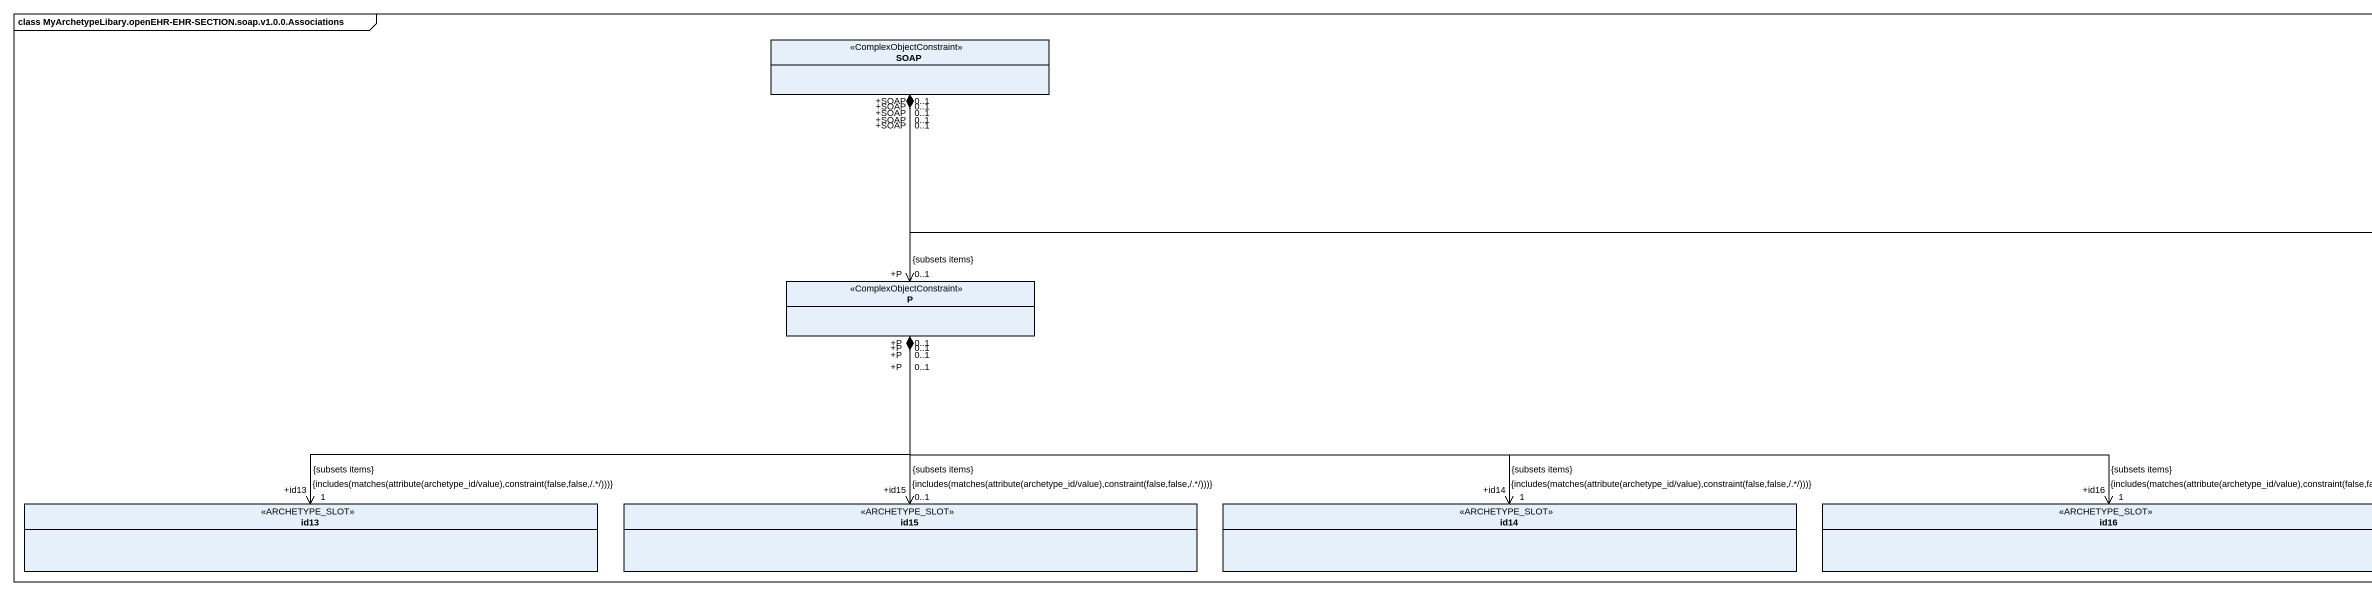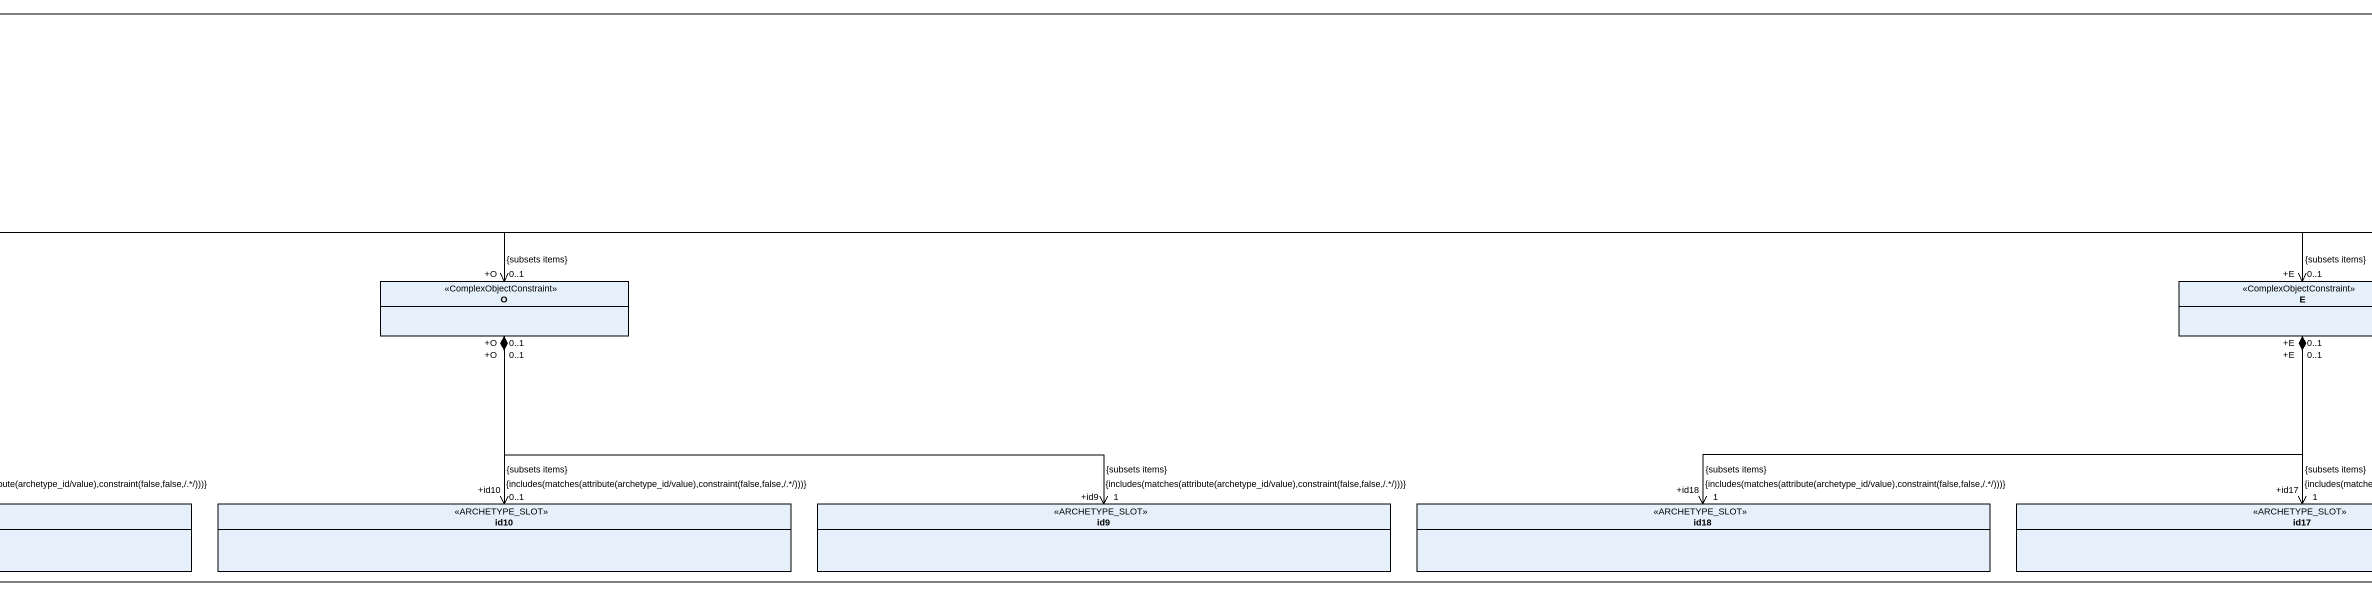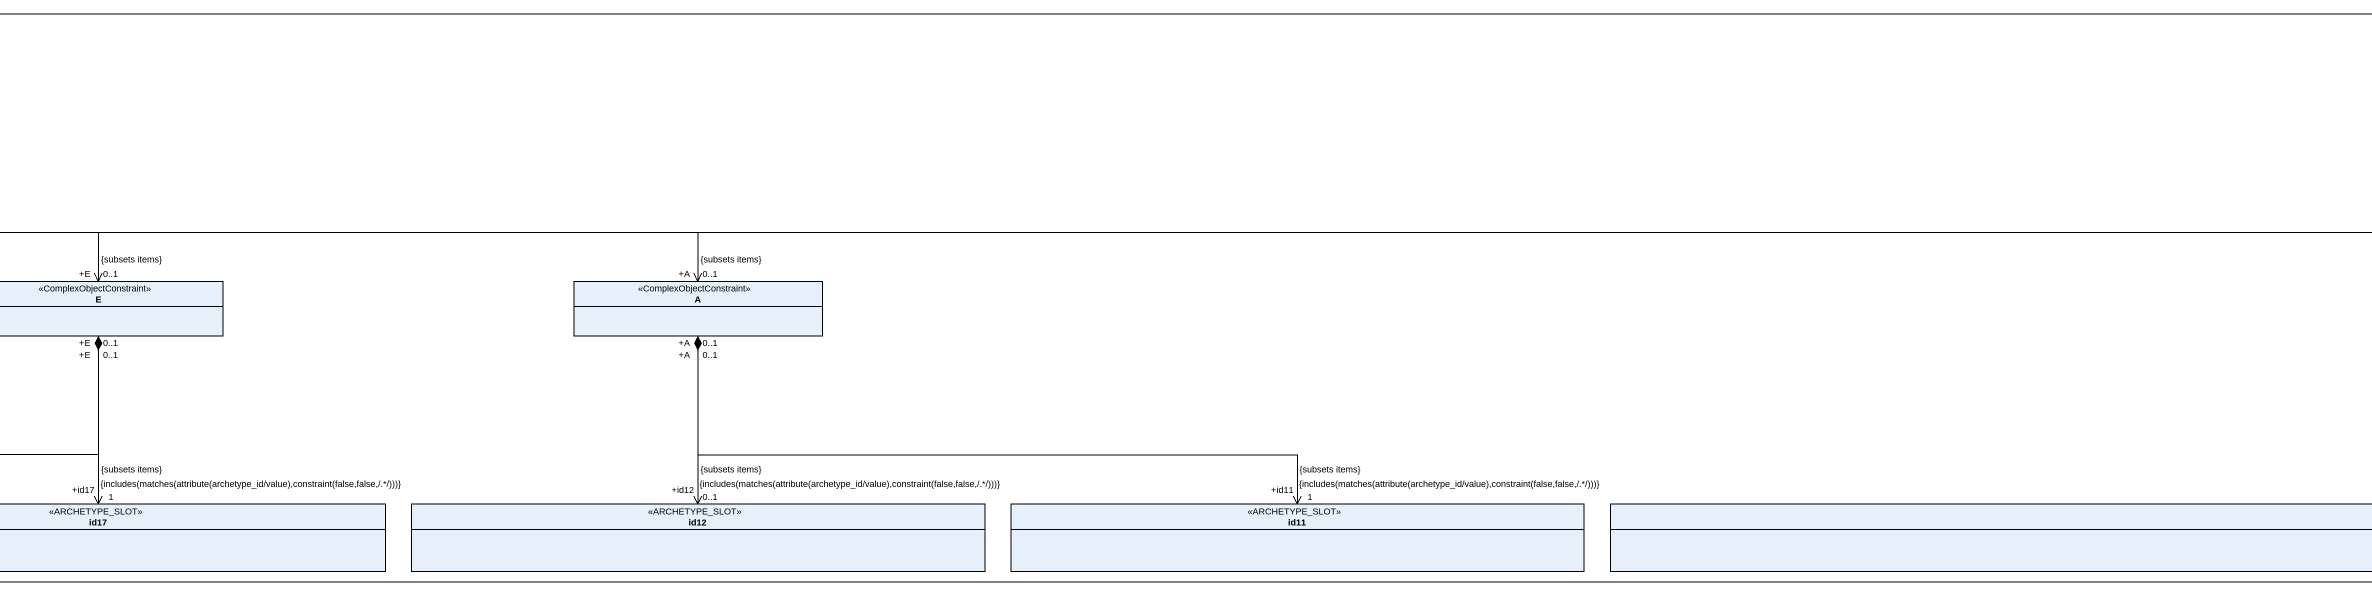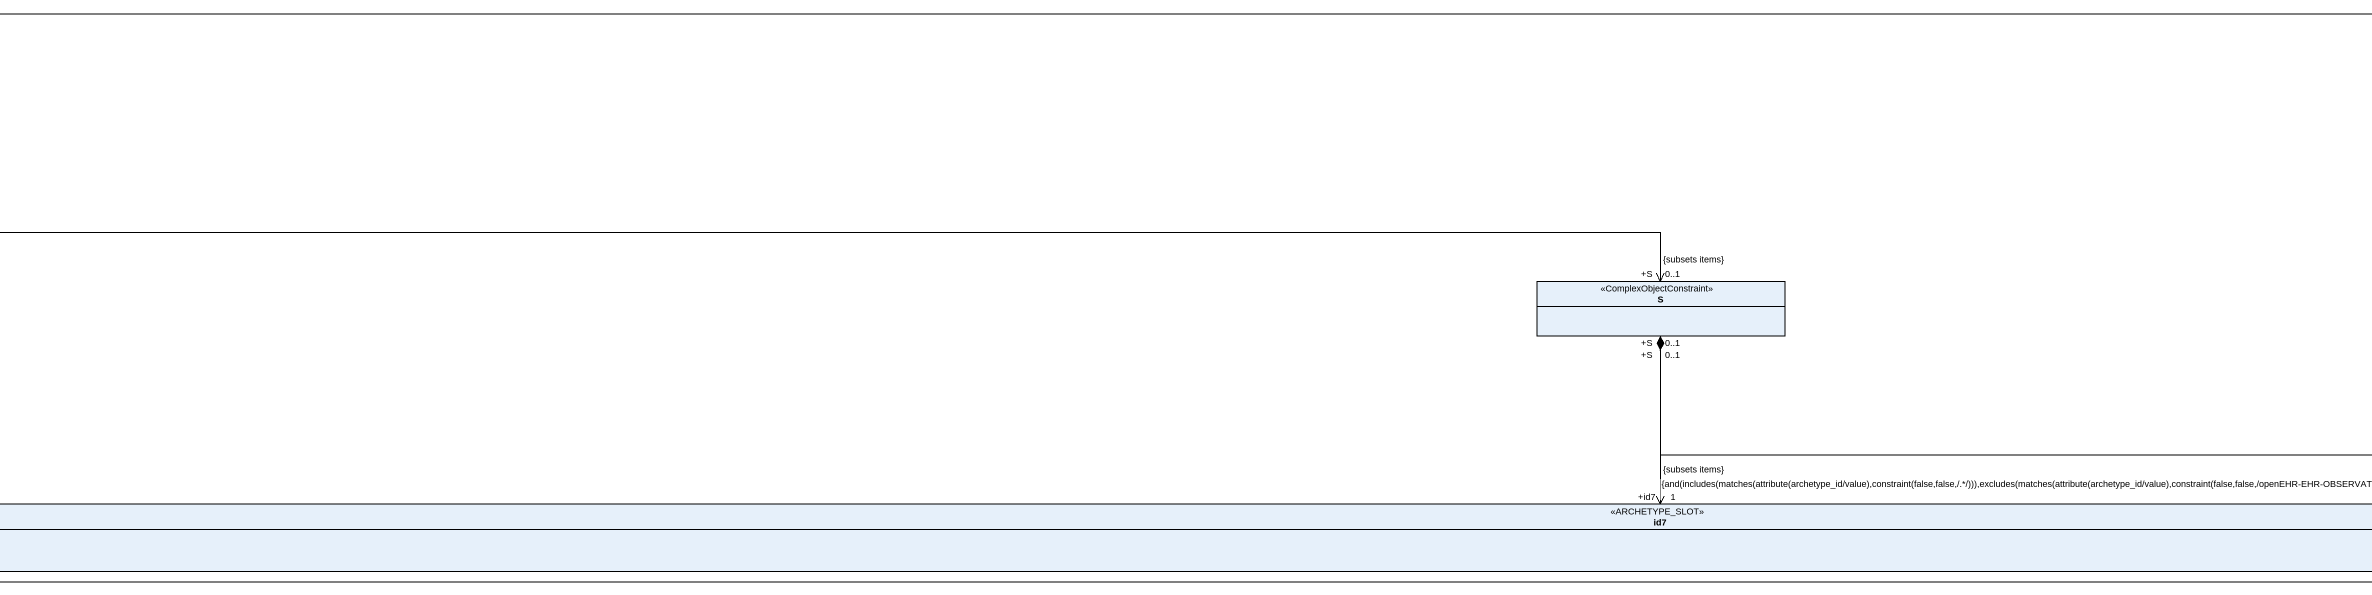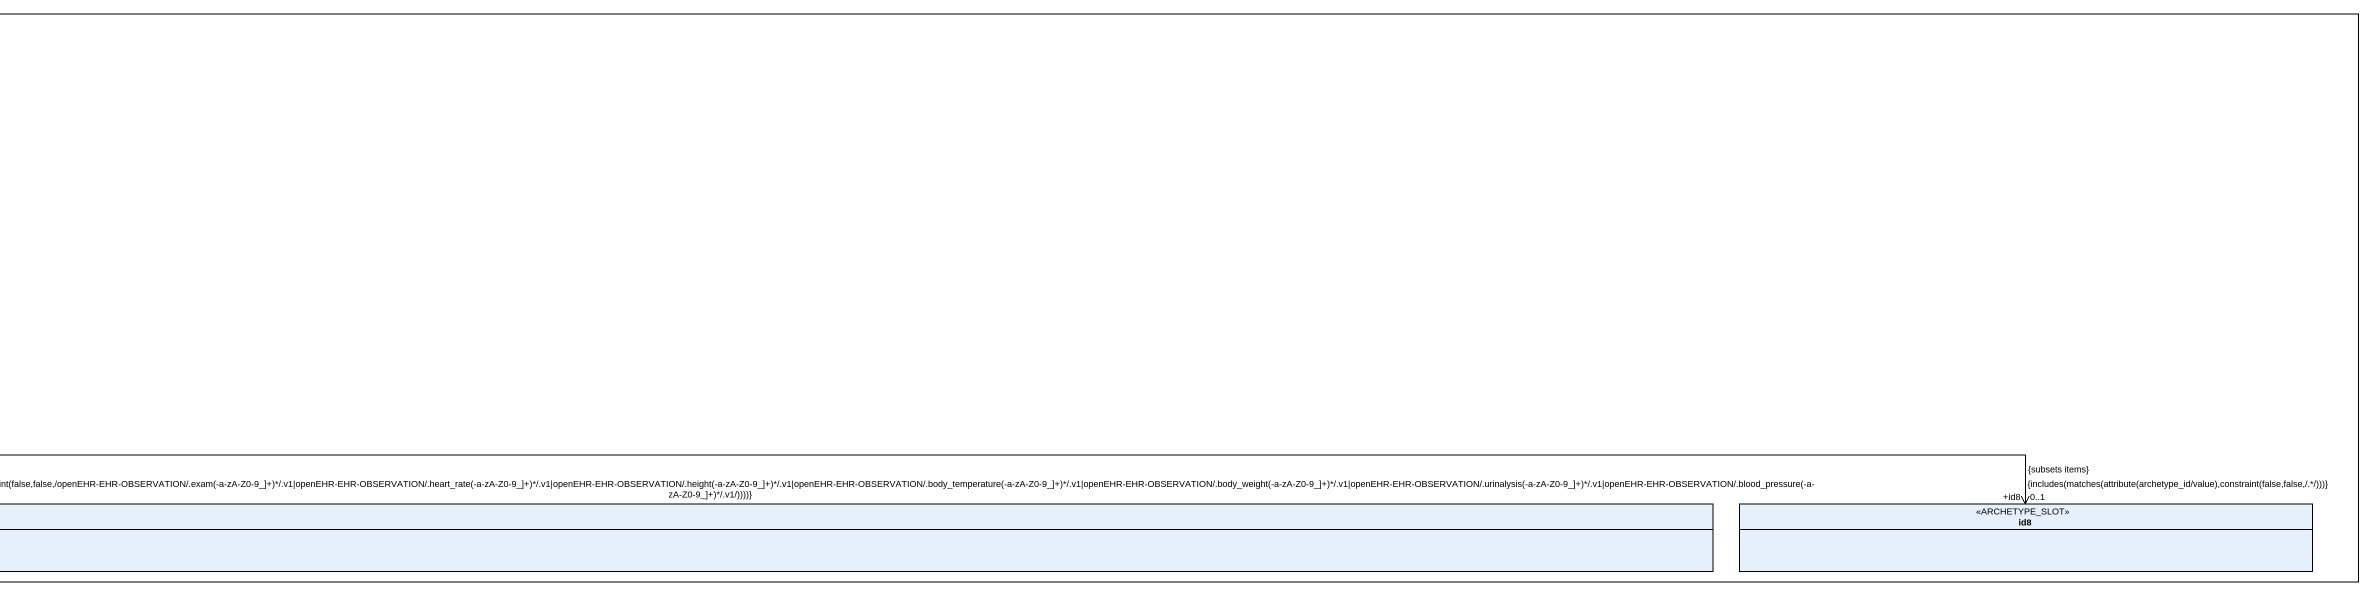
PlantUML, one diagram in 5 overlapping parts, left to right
@startuml
mainframe class MyArchetypeLibary.openEHR-EHR-SECTION.soap.v1.0.0.Associations
hide circle
hide empty members
class SOAP <<ComplexObjectConstraint>>
class P <<ComplexObjectConstraint>>
class "O" as O_ <<ComplexObjectConstraint>>
class E <<ComplexObjectConstraint>>
class A <<ComplexObjectConstraint>>
class S <<ComplexObjectConstraint>>
class id13 <<ARCHETYPE_SLOT>>
class id15 <<ARCHETYPE_SLOT>>
class id14 <<ARCHETYPE_SLOT>>
class id16 <<ARCHETYPE_SLOT>>
class id10 <<ARCHETYPE_SLOT>>
class id9 <<ARCHETYPE_SLOT>>
class id18 <<ARCHETYPE_SLOT>>
class id17 <<ARCHETYPE_SLOT>>
class id12 <<ARCHETYPE_SLOT>>
class id11 <<ARCHETYPE_SLOT>>
class id7 <<ARCHETYPE_SLOT>>
class id8 <<ARCHETYPE_SLOT>>
SOAP "+SOAP\n0..1" *--> "+P\n0..1\n{subsets items}" P
SOAP "+SOAP\n0..1" *-right-> "+O\n0..1\n{subsets items}" O_
SOAP "+SOAP\n0..1" *-right-> "+E\n0..1\n{subsets items}" E
SOAP "+SOAP\n0..1" *-right-> "+A\n0..1\n{subsets items}" A
SOAP "+SOAP\n0..1" *-right-> "+S\n0..1\n{subsets items}" S
P "+P\n0..1" *-left-> "+id13\n1\n{includes(matches(attribute(archetype_id/value),constraint(false,false,/.*/)))}\n{subsets items}" id13
P "+P\n0..1" *--> "+id15\n0..1\n{includes(matches(attribute(archetype_id/value),constraint(false,false,/.*/)))}\n{subsets items}" id15
P "+P\n0..1" *-right-> "+id14\n1\n{includes(matches(attribute(archetype_id/value),constraint(false,false,/.*/)))}\n{subsets items}" id14
P "+P\n0..1" *-right-> "+id16\n1\n{includes(matches(attribute(archetype_id/value),constraint(false,false,/.*/)))}\n{subsets items}" id16
O_ "+O\n0..1" *--> "+id10\n0..1\n{includes(matches(attribute(archetype_id/value),constraint(false,false,/.*/)))}\n{subsets items}" id10
O_ "+O\n0..1" *-right-> "+id9\n1\n{includes(matches(attribute(archetype_id/value),constraint(false,false,/.*/)))}\n{subsets items}" id9
E "+E\n0..1" *-left-> "+id18\n1\n{includes(matches(attribute(archetype_id/value),constraint(false,false,/.*/)))}\n{subsets items}" id18
E "+E\n0..1" *--> "+id17\n1\n{includes(matches(attribute(archetype_id/value),constraint(false,false,/.*/)))}\n{subsets items}" id17
A "+A\n0..1" *--> "+id12\n0..1\n{includes(matches(attribute(archetype_id/value),constraint(false,false,/.*/)))}\n{subsets items}" id12
A "+A\n0..1" *-right-> "+id11\n1\n{includes(matches(attribute(archetype_id/value),constraint(false,false,/.*/)))}\n{subsets items}" id11
S "+S\n0..1" *--> "+id7\n1\n{and(includes(matches(attribute(archetype_id/value),constraint(false,false,/.*/))),excludes(matches(attribute(archetype_id/value),constraint(false,false,/openEHR-EHR-OBSERVATION/.exam(-a-zA-Z0-9_]+)*/.v1|openEHR-EHR-OBSERVATION/.heart_rate(-a-zA-Z0-9_]+)*/.v1|openEHR-EHR-OBSERVATION/.height(-a-zA-Z0-9_]+)*/.v1|openEHR-EHR-OBSERVATION/.body_temperature(-a-zA-Z0-9_]+)*/.v1|openEHR-EHR-OBSERVATION/.body_weight(-a-zA-Z0-9_]+)*/.v1|openEHR-EHR-OBSERVATION/.urinalysis(-a-zA-Z0-9_]+)*/.v1|openEHR-EHR-OBSERVATION/.blood_pressure(-a-zA-Z0-9_]+)*/.v1/))))}\n{subsets items}" id7
S "+S\n0..1" *-right-> "+id8\n0..1\n{includes(matches(attribute(archetype_id/value),constraint(false,false,/.*/)))}\n{subsets items}" id8
@enduml
